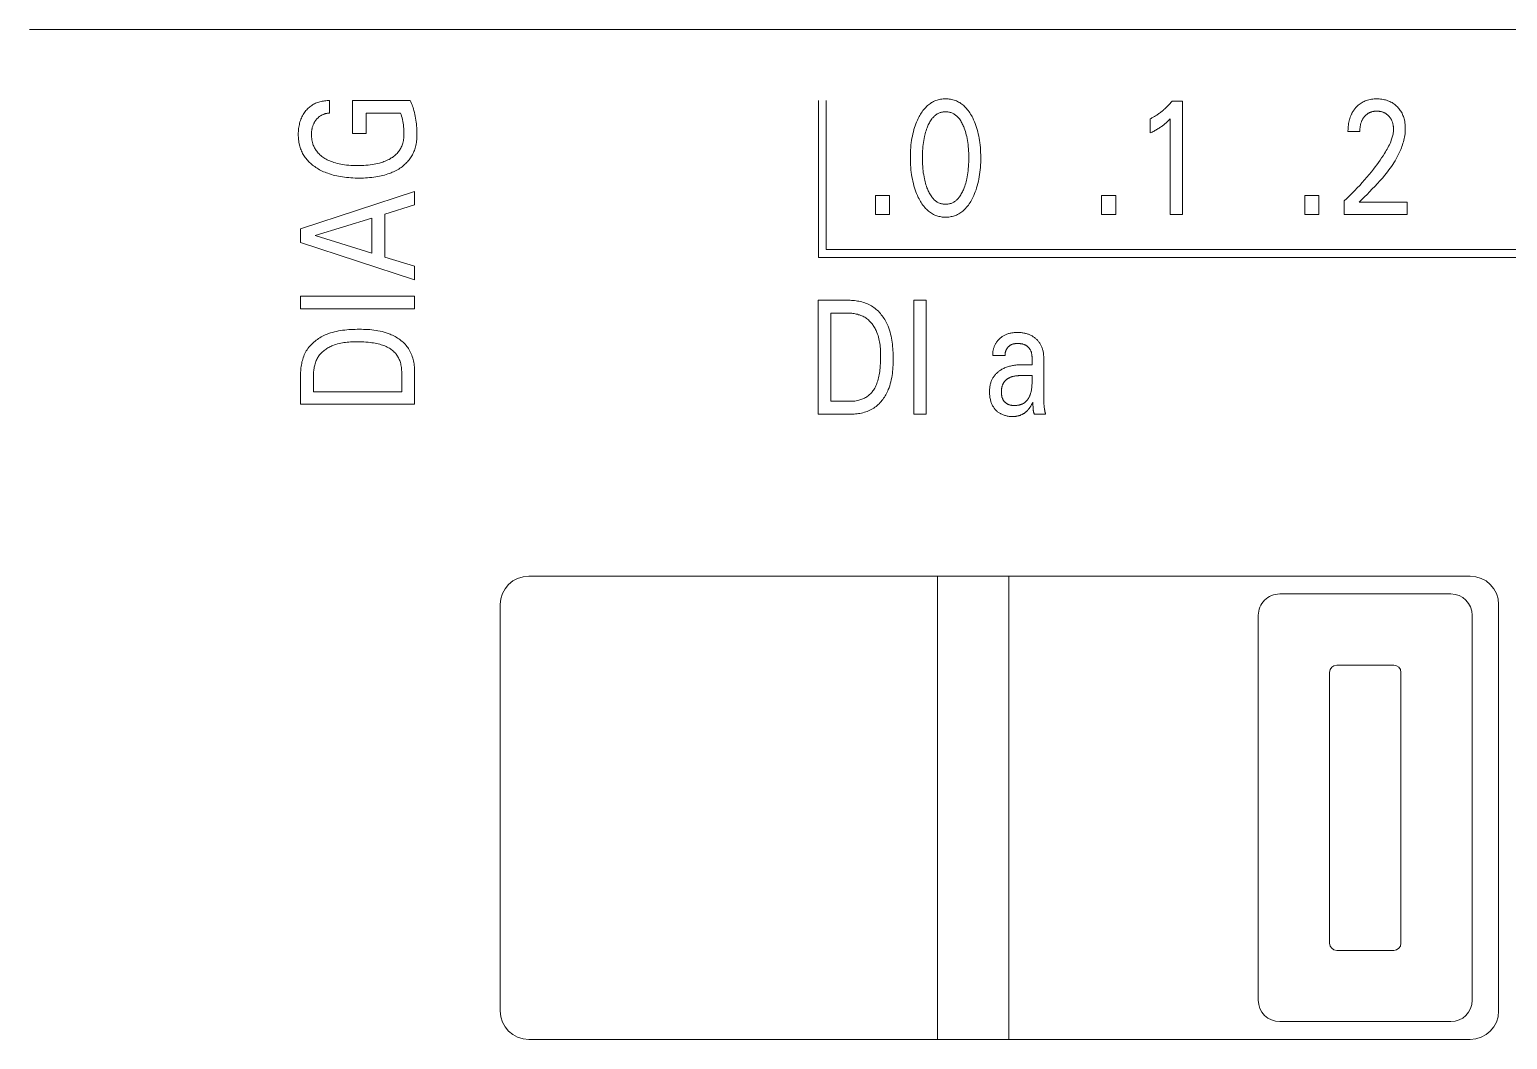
# Model space of a CAD drawing. Header units: millimetres. Extents: x 0 to 420, y 0 to 297.
# Drawn here: x 178.32 to 199.05, y 167.47 to 181.63 of the extents above; entities that cross this region are included whole.
import ezdxf

# ---------------------------------------------------------------- set-up
doc = ezdxf.new("R2010")
doc.units = ezdxf.units.MM
doc.layers.add('eProC - L2', color=41, linetype='Continuous', lineweight=20)

msp = doc.modelspace()

# ---------------------------------------------------------------- linework, layer by layer
at = {"layer": 'eProC - L2', "linetype": 'Continuous'}
for p, q in [((243.524, 181.632), (178.324, 181.632)), ((182.532, 180.635), (182.532, 180.46)), ((182.852, 180.174), (182.852, 180.635)), ((182.852, 180.635), (183.662, 180.635)), ((189.385, 180.635), (189.385, 178.435)), ((189.495, 180.635), (189.495, 178.545)), ((194.346, 180.626), (194.491, 180.626)), ((194.491, 180.626), (194.491, 179.035)), ((183.042, 180.46), (183.042, 180.174)), ((183.527, 180.46), (183.042, 180.46)), ((194.039, 180.181), (194.039, 180.38)), ((194.319, 179.035), (194.319, 180.379)), ((183.042, 180.174), (182.852, 180.174)), ((196.978, 180.203), (196.812, 180.203)), ((182.124, 178.837), (183.724, 179.362)), ((183.724, 179.362), (183.724, 179.171)), ((190.185, 179.035), (190.185, 179.305)), ((190.185, 179.305), (190.383, 179.305)), ((190.383, 179.305), (190.383, 179.035)), ((193.357, 179.035), (193.357, 179.305)), ((193.357, 179.305), (193.555, 179.305)), ((193.555, 179.305), (193.555, 179.035)), ((196.205, 179.035), (196.205, 179.305)), ((196.205, 179.305), (196.403, 179.305)), ((196.403, 179.305), (196.403, 179.035)), ((183.724, 179.171), (183.307, 179.043)), ((196.76, 179.035), (196.76, 179.227)), ((196.968, 179.21), (197.642, 179.21)), ((197.642, 179.21), (197.642, 179.035)), ((183.125, 178.987), (182.33, 178.741)), ((183.125, 178.496), (183.125, 178.987)), ((183.307, 179.043), (183.307, 178.44)), ((190.383, 179.035), (190.185, 179.035)), ((193.555, 179.035), (193.357, 179.035)), ((194.491, 179.035), (194.319, 179.035)), ((196.403, 179.035), (196.205, 179.035)), ((197.642, 179.035), (196.76, 179.035)), ((182.124, 178.644), (182.124, 178.837)), ((183.724, 178.119), (182.124, 178.644)), ((182.33, 178.741), (183.125, 178.496)), ((183.307, 178.44), (183.724, 178.313)), ((189.385, 178.435), (213.434, 178.435)), ((189.495, 178.545), (213.324, 178.545)), ((183.724, 178.313), (183.724, 178.119)), ((182.124, 177.715), (182.124, 177.89)), ((182.124, 177.89), (183.724, 177.89)), ((183.724, 177.89), (183.724, 177.715)), ((189.384, 176.235), (189.384, 177.835)), ((189.384, 177.835), (189.789, 177.835)), ((190.722, 176.235), (190.722, 177.835)), ((190.722, 177.835), (190.897, 177.835)), ((190.897, 177.835), (190.897, 176.235)), ((183.724, 177.715), (182.124, 177.715)), ((189.559, 177.654), (189.559, 176.417)), ((189.789, 177.654), (189.559, 177.654)), ((192.004, 177.059), (191.831, 177.059)), ((192.381, 177.033), (192.381, 177.029)), ((192.381, 177.029), (192.381, 177.025)), ((192.381, 176.929), (192.381, 177.025)), ((192.545, 177.024), (192.545, 176.636)), ((182.124, 176.377), (182.124, 176.783)), ((182.305, 176.783), (182.305, 176.552)), ((183.542, 176.552), (183.542, 176.818)), ((183.724, 176.817), (183.724, 176.377)), ((192.381, 176.778), (192.223, 176.777)), ((192.232, 176.929), (192.381, 176.929)), ((183.724, 176.377), (182.124, 176.377)), ((182.305, 176.552), (183.542, 176.552)), ((189.559, 176.417), (189.825, 176.417)), ((192.395, 176.367), (192.395, 176.356)), ((192.548, 176.468), (192.546, 176.552)), ((192.548, 176.406), (192.548, 176.468)), ((189.824, 176.235), (189.384, 176.235)), ((190.897, 176.235), (190.722, 176.235)), ((192.57, 176.235), (192.414, 176.235)), ((185.324, 173.965), (198.524, 173.965)), ((191.054, 167.465), (191.054, 173.965)), ((192.054, 167.465), (192.054, 173.965)), ((198.254, 173.715), (195.854, 173.715)), ((184.924, 173.565), (184.924, 167.865)), ((198.924, 173.565), (198.924, 167.865)), ((195.554, 173.415), (195.554, 168.015)), ((198.554, 168.015), (198.554, 173.415)), ((196.654, 172.715), (197.454, 172.715)), ((196.554, 168.815), (196.554, 172.615)), ((197.554, 172.615), (197.554, 168.815)), ((197.454, 168.715), (196.654, 168.715)), ((195.854, 167.715), (198.254, 167.715)), ((185.324, 167.465), (198.524, 167.465))]:
    msp.add_line(p, q, dxfattribs=at)
for points in [[(182.532, 180.635), (182.515, 180.635), (182.497, 180.635), (182.48, 180.634), (182.462, 180.632), (182.445, 180.629), (182.428, 180.626), (182.411, 180.623), (182.394, 180.618), (182.379, 180.614), (182.364, 180.609), (182.349, 180.604), (182.335, 180.597), (182.32, 180.591), (182.306, 180.584), (182.293, 180.576), (182.28, 180.567), (182.267, 180.558), (182.255, 180.549), (182.243, 180.539), (182.231, 180.528), (182.22, 180.518), (182.21, 180.506), (182.199, 180.494), (182.19, 180.482), (182.179, 180.468), (182.169, 180.453), (182.16, 180.438), (182.151, 180.422), (182.143, 180.406), (182.135, 180.39), (182.128, 180.373), (182.122, 180.355), (182.116, 180.337), (182.111, 180.319), (182.107, 180.301), (182.103, 180.283), (182.1, 180.263), (182.097, 180.243), (182.095, 180.223), (182.093, 180.203), (182.092, 180.182), (182.092, 180.162), (182.092, 180.143), (182.093, 180.124), (182.094, 180.105), (182.096, 180.087), (182.099, 180.068), (182.101, 180.049), (182.105, 180.031), (182.109, 180.012), (182.114, 179.994), (182.119, 179.976), (182.125, 179.96), (182.131, 179.943), (182.138, 179.927), (182.145, 179.911), (182.153, 179.895), (182.162, 179.88), (182.171, 179.865), (182.18, 179.85), (182.19, 179.836), (182.201, 179.822), (182.213, 179.807), (182.225, 179.794), (182.237, 179.78), (182.25, 179.767), (182.264, 179.755), (182.278, 179.743), (182.292, 179.731), (182.307, 179.72), (182.322, 179.709), (182.337, 179.698), (182.355, 179.687), (182.373, 179.676), (182.391, 179.666), (182.41, 179.656), (182.428, 179.647), (182.447, 179.638), (182.467, 179.63), (182.486, 179.622), (182.506, 179.615), (182.531, 179.606), (182.556, 179.598), (182.581, 179.591), (182.606, 179.585), (182.632, 179.579), (182.658, 179.573), (182.684, 179.569), (182.71, 179.565), (182.739, 179.56), (182.769, 179.557), (182.799, 179.554), (182.829, 179.552), (182.858, 179.55), (182.888, 179.549), (182.918, 179.548), (182.948, 179.548)], [(182.948, 179.548), (182.977, 179.548), (183.006, 179.549), (183.035, 179.55), (183.064, 179.552), (183.093, 179.554), (183.122, 179.557), (183.15, 179.56), (183.179, 179.564), (183.204, 179.569), (183.229, 179.573), (183.253, 179.579), (183.278, 179.584), (183.302, 179.591), (183.326, 179.598), (183.35, 179.606), (183.374, 179.614), (183.393, 179.622), (183.411, 179.629), (183.429, 179.638), (183.448, 179.646), (183.465, 179.655), (183.483, 179.665), (183.5, 179.675), (183.517, 179.686), (183.533, 179.697), (183.547, 179.708), (183.561, 179.718), (183.574, 179.729), (183.587, 179.741), (183.6, 179.752), (183.612, 179.765), (183.624, 179.777), (183.635, 179.79), (183.646, 179.804), (183.657, 179.817), (183.667, 179.831), (183.676, 179.845), (183.684, 179.86), (183.693, 179.875), (183.7, 179.89), (183.708, 179.905), (183.714, 179.92), (183.72, 179.936), (183.726, 179.952), (183.731, 179.968), (183.736, 179.988), (183.741, 180.007), (183.745, 180.027), (183.748, 180.048), (183.751, 180.068), (183.753, 180.088), (183.754, 180.108), (183.755, 180.129), (183.756, 180.149), (183.756, 180.176), (183.755, 180.202), (183.754, 180.228), (183.753, 180.255), (183.751, 180.281), (183.748, 180.307), (183.745, 180.333), (183.741, 180.36), (183.737, 180.388), (183.732, 180.415), (183.727, 180.442), (183.721, 180.469), (183.714, 180.495), (183.708, 180.516), (183.701, 180.536), (183.695, 180.557), (183.687, 180.577), (183.679, 180.596), (183.671, 180.616), (183.662, 180.635)], [(191.551, 179.276), (191.564, 179.303), (191.575, 179.33), (191.586, 179.357), (191.596, 179.385), (191.605, 179.413), (191.613, 179.441), (191.621, 179.472), (191.629, 179.503), (191.635, 179.534), (191.641, 179.566), (191.646, 179.597), (191.65, 179.629), (191.654, 179.663), (191.657, 179.698), (191.66, 179.733), (191.662, 179.768), (191.662, 179.803), (191.663, 179.838), (191.662, 179.873), (191.661, 179.907), (191.66, 179.942), (191.657, 179.976), (191.654, 180.011), (191.65, 180.045), (191.646, 180.076), (191.641, 180.107), (191.635, 180.138), (191.628, 180.169), (191.621, 180.199), (191.612, 180.229), (191.604, 180.257), (191.595, 180.285), (191.585, 180.312), (191.574, 180.339), (191.562, 180.365), (191.549, 180.392), (191.54, 180.41), (191.531, 180.427), (191.52, 180.445), (191.51, 180.462), (191.499, 180.478), (191.487, 180.495), (191.474, 180.51), (191.462, 180.526), (191.448, 180.54), (191.436, 180.553), (191.423, 180.564), (191.41, 180.576), (191.396, 180.586), (191.382, 180.596), (191.367, 180.606), (191.352, 180.614), (191.337, 180.622), (191.321, 180.63), (191.305, 180.636), (191.289, 180.642), (191.272, 180.646), (191.255, 180.65), (191.238, 180.654), (191.221, 180.656), (191.204, 180.658), (191.187, 180.659), (191.169, 180.659), (191.152, 180.659), (191.135, 180.658), (191.117, 180.656), (191.1, 180.654), (191.083, 180.65), (191.067, 180.646), (191.05, 180.642), (191.034, 180.636), (191.018, 180.63), (191.002, 180.622), (190.987, 180.614), (190.972, 180.606), (190.957, 180.596), (190.943, 180.586), (190.929, 180.576), (190.916, 180.564), (190.903, 180.553), (190.891, 180.54), (190.877, 180.526), (190.864, 180.51), (190.852, 180.494), (190.84, 180.478), (190.829, 180.461), (190.818, 180.444), (190.808, 180.427), (190.798, 180.41), (190.789, 180.392), (190.786, 180.385)], [(194.346, 180.626), (194.337, 180.616), (194.328, 180.606), (194.319, 180.595), (194.31, 180.585), (194.301, 180.575), (194.291, 180.565), (194.282, 180.555), (194.272, 180.546), (194.262, 180.536), (194.252, 180.527), (194.242, 180.518), (194.232, 180.509), (194.223, 180.501), (194.212, 180.492), (194.202, 180.484), (194.192, 180.476), (194.182, 180.468), (194.171, 180.46), (194.161, 180.453), (194.15, 180.445), (194.14, 180.438), (194.13, 180.432), (194.121, 180.426), (194.111, 180.42), (194.101, 180.414), (194.091, 180.408), (194.08, 180.402), (194.07, 180.396), (194.06, 180.391), (194.05, 180.386), (194.039, 180.38)], [(196.943, 180.558), (196.936, 180.551), (196.928, 180.544), (196.923, 180.538), (196.918, 180.532), (196.912, 180.526), (196.907, 180.519), (196.902, 180.513), (196.898, 180.506), (196.893, 180.5), (196.888, 180.493), (196.884, 180.486), (196.88, 180.48), (196.875, 180.473), (196.871, 180.466), (196.868, 180.459), (196.864, 180.451), (196.86, 180.444), (196.857, 180.436), (196.853, 180.428), (196.85, 180.42), (196.847, 180.412), (196.844, 180.404), (196.841, 180.396), (196.838, 180.388), (196.836, 180.38), (196.833, 180.371), (196.831, 180.363), (196.829, 180.355), (196.827, 180.346), (196.825, 180.338), (196.823, 180.328), (196.821, 180.318), (196.82, 180.307), (196.818, 180.297), (196.817, 180.287), (196.816, 180.276), (196.815, 180.266), (196.814, 180.255), (196.813, 180.245), (196.813, 180.235), (196.813, 180.224), (196.812, 180.214), (196.812, 180.203)], [(196.968, 179.21), (197.005, 179.247), (197.042, 179.284), (197.08, 179.32), (197.116, 179.357), (197.153, 179.395), (197.189, 179.432), (197.225, 179.47), (197.26, 179.509), (197.295, 179.548), (197.328, 179.588), (197.348, 179.612), (197.367, 179.637), (197.386, 179.662), (197.404, 179.687), (197.422, 179.712), (197.439, 179.738), (197.456, 179.764), (197.473, 179.791), (197.488, 179.818), (197.503, 179.845), (197.518, 179.873), (197.531, 179.901), (197.544, 179.93), (197.553, 179.951), (197.561, 179.972), (197.569, 179.993), (197.577, 180.014), (197.583, 180.036), (197.59, 180.058), (197.595, 180.08), (197.6, 180.102), (197.605, 180.124), (197.609, 180.146), (197.612, 180.168), (197.614, 180.19), (197.615, 180.213), (197.616, 180.235), (197.616, 180.257), (197.615, 180.278), (197.613, 180.3), (197.611, 180.321), (197.607, 180.343), (197.603, 180.364), (197.599, 180.38), (197.594, 180.396), (197.589, 180.411), (197.583, 180.427), (197.577, 180.442), (197.57, 180.457), (197.562, 180.471), (197.554, 180.485), (197.545, 180.498), (197.536, 180.51), (197.527, 180.523), (197.516, 180.535), (197.506, 180.546), (197.494, 180.557), (197.482, 180.568), (197.47, 180.579), (197.457, 180.588), (197.443, 180.597), (197.43, 180.606), (197.415, 180.614), (197.4, 180.621), (197.385, 180.628), (197.37, 180.634), (197.354, 180.639), (197.338, 180.644), (197.322, 180.648), (197.304, 180.652), (197.286, 180.654), (197.268, 180.657), (197.25, 180.658), (197.232, 180.659), (197.214, 180.659), (197.196, 180.659), (197.177, 180.658), (197.159, 180.656), (197.14, 180.654), (197.122, 180.651), (197.104, 180.646), (197.087, 180.642), (197.071, 180.637), (197.055, 180.631), (197.039, 180.624), (197.024, 180.616), (197.009, 180.608), (196.995, 180.599), (196.981, 180.59), (196.968, 180.58), (196.955, 180.569), (196.943, 180.558)], [(182.298, 180.025), (182.295, 180.034), (182.292, 180.043), (182.29, 180.051), (182.288, 180.06), (182.286, 180.07), (182.284, 180.079), (182.282, 180.088), (182.281, 180.097), (182.28, 180.106), (182.279, 180.116), (182.278, 180.125), (182.278, 180.134), (182.277, 180.143), (182.277, 180.153), (182.277, 180.162), (182.277, 180.171), (182.277, 180.18), (182.278, 180.189), (182.279, 180.198), (182.279, 180.207), (182.281, 180.215), (182.282, 180.224), (182.283, 180.233), (182.285, 180.241), (182.287, 180.249), (182.289, 180.258), (182.291, 180.266), (182.294, 180.274), (182.297, 180.282), (182.3, 180.29), (182.303, 180.297), (182.306, 180.305), (182.309, 180.313), (182.313, 180.32), (182.317, 180.327), (182.321, 180.334), (182.326, 180.341), (182.33, 180.348), (182.335, 180.355), (182.339, 180.361), (182.344, 180.367), (182.349, 180.373), (182.354, 180.379), (182.359, 180.385), (182.364, 180.39), (182.37, 180.395), (182.376, 180.4), (182.381, 180.405), (182.387, 180.41), (182.393, 180.414), (182.4, 180.419), (182.406, 180.423), (182.412, 180.426), (182.419, 180.43), (182.426, 180.433), (182.432, 180.437), (182.439, 180.44), (182.446, 180.442), (182.453, 180.445), (182.461, 180.448), (182.469, 180.45), (182.476, 180.452), (182.484, 180.454), (182.492, 180.456), (182.5, 180.457), (182.508, 180.458), (182.516, 180.459), (182.524, 180.46), (182.532, 180.46)], [(183.527, 180.46), (183.534, 180.438), (183.541, 180.415), (183.548, 180.392), (183.553, 180.368), (183.558, 180.344), (183.562, 180.319), (183.566, 180.294), (183.569, 180.269), (183.571, 180.242), (183.573, 180.216), (183.574, 180.189), (183.574, 180.162), (183.574, 180.144), (183.573, 180.126), (183.571, 180.109), (183.569, 180.091), (183.566, 180.074), (183.562, 180.056), (183.558, 180.039), (183.553, 180.022), (183.548, 180.008), (183.543, 179.995), (183.536, 179.982), (183.53, 179.969), (183.523, 179.956), (183.515, 179.943), (183.507, 179.931), (183.498, 179.92), (183.489, 179.908), (183.478, 179.895), (183.465, 179.883), (183.453, 179.871), (183.44, 179.86), (183.426, 179.85), (183.412, 179.839), (183.397, 179.83), (183.383, 179.821), (183.365, 179.811), (183.348, 179.802), (183.33, 179.794), (183.312, 179.786), (183.294, 179.779), (183.276, 179.773), (183.257, 179.766), (183.232, 179.759), (183.206, 179.752), (183.18, 179.747), (183.154, 179.742), (183.128, 179.737), (183.102, 179.734), (183.072, 179.73), (183.041, 179.727), (183.011, 179.725), (182.98, 179.724), (182.949, 179.723), (182.919, 179.723), (182.889, 179.723), (182.859, 179.724), (182.829, 179.726), (182.8, 179.728), (182.77, 179.731), (182.74, 179.734), (182.715, 179.738), (182.689, 179.742), (182.664, 179.748), (182.638, 179.754), (182.613, 179.76), (182.589, 179.768), (182.57, 179.774), (182.552, 179.781), (182.534, 179.789), (182.516, 179.797), (182.498, 179.805), (182.481, 179.815), (182.464, 179.824), (182.45, 179.834), (182.435, 179.843), (182.422, 179.853), (182.408, 179.864), (182.396, 179.875), (182.383, 179.887), (182.371, 179.899), (182.36, 179.912), (182.351, 179.924), (182.343, 179.935), (182.335, 179.947), (182.327, 179.96), (182.32, 179.972), (182.314, 179.985), (182.308, 179.998), (182.303, 180.011), (182.298, 180.025)], [(190.786, 180.385), (190.774, 180.36), (190.763, 180.334), (190.753, 180.308), (190.743, 180.282), (190.734, 180.256), (190.726, 180.229), (190.718, 180.199), (190.71, 180.169), (190.704, 180.138), (190.698, 180.107), (190.693, 180.076), (190.688, 180.045), (190.684, 180.011), (190.681, 179.976), (190.679, 179.942), (190.677, 179.907), (190.676, 179.873), (190.676, 179.838), (190.676, 179.803), (190.677, 179.768), (190.679, 179.733), (190.681, 179.698), (190.684, 179.663), (190.688, 179.628), (190.692, 179.597), (190.697, 179.565), (190.703, 179.534), (190.71, 179.503), (190.717, 179.471), (190.725, 179.441), (190.734, 179.413), (190.743, 179.385), (190.753, 179.357), (190.763, 179.33), (190.775, 179.303), (190.787, 179.276), (190.797, 179.257), (190.806, 179.239), (190.816, 179.221), (190.827, 179.204), (190.838, 179.187), (190.85, 179.17), (190.863, 179.153), (190.876, 179.137), (190.889, 179.122), (190.902, 179.11), (190.915, 179.097), (190.928, 179.086), (190.942, 179.075), (190.956, 179.064), (190.97, 179.055), (190.985, 179.046), (191.001, 179.037), (191.017, 179.03), (191.031, 179.024), (191.046, 179.019), (191.061, 179.014), (191.076, 179.01), (191.091, 179.007), (191.107, 179.004), (191.122, 179.002), (191.138, 179), (191.154, 179), (191.169, 178.999), (191.185, 178.999), (191.201, 179), (191.216, 179.002), (191.232, 179.004), (191.248, 179.007), (191.263, 179.01), (191.278, 179.014), (191.293, 179.019), (191.308, 179.024), (191.322, 179.03), (191.338, 179.037), (191.353, 179.046), (191.369, 179.055), (191.383, 179.064), (191.397, 179.075), (191.411, 179.086), (191.424, 179.097), (191.437, 179.11), (191.449, 179.122), (191.463, 179.138), (191.476, 179.153), (191.489, 179.17), (191.501, 179.187), (191.512, 179.204), (191.522, 179.221), (191.532, 179.239), (191.542, 179.258), (191.551, 179.276)], [(190.908, 179.413), (190.901, 179.433), (190.894, 179.454), (190.888, 179.475), (190.882, 179.496), (190.877, 179.517), (190.872, 179.538), (190.867, 179.566), (190.862, 179.594), (190.857, 179.622), (190.854, 179.65), (190.851, 179.679), (190.848, 179.71), (190.846, 179.742), (190.845, 179.773), (190.844, 179.805), (190.844, 179.836), (190.844, 179.867), (190.845, 179.898), (190.846, 179.929), (190.848, 179.96), (190.851, 179.991), (190.854, 180.019), (190.858, 180.047), (190.862, 180.075), (190.867, 180.102), (190.873, 180.13), (190.877, 180.151), (190.883, 180.171), (190.889, 180.192), (190.895, 180.212), (190.902, 180.232), (190.909, 180.252), (190.915, 180.267), (190.921, 180.282), (190.927, 180.296), (190.934, 180.31), (190.942, 180.324), (190.949, 180.338), (190.958, 180.352), (190.967, 180.365), (190.976, 180.378), (190.983, 180.387), (190.991, 180.395), (190.999, 180.404), (191.007, 180.412), (191.016, 180.42), (191.024, 180.427), (191.034, 180.435), (191.043, 180.441), (191.053, 180.447), (191.063, 180.453), (191.073, 180.458), (191.083, 180.462), (191.093, 180.466), (191.104, 180.469), (191.114, 180.472), (191.125, 180.474), (191.136, 180.476), (191.147, 180.477), (191.158, 180.478), (191.169, 180.478), (191.18, 180.478), (191.191, 180.477), (191.202, 180.476), (191.213, 180.474), (191.224, 180.472), (191.235, 180.469), (191.245, 180.466), (191.256, 180.462), (191.266, 180.458), (191.276, 180.453), (191.286, 180.447), (191.295, 180.441), (191.305, 180.435), (191.314, 180.427), (191.323, 180.42), (191.331, 180.412), (191.34, 180.404), (191.348, 180.395), (191.355, 180.387), (191.362, 180.378), (191.372, 180.365), (191.381, 180.352), (191.389, 180.338), (191.397, 180.324), (191.404, 180.31), (191.411, 180.296), (191.418, 180.282), (191.424, 180.267), (191.43, 180.252), (191.432, 180.247)], [(194.039, 180.181), (194.052, 180.187), (194.066, 180.194), (194.079, 180.201), (194.092, 180.208), (194.105, 180.215), (194.118, 180.222), (194.129, 180.229), (194.141, 180.235), (194.152, 180.242), (194.163, 180.249), (194.174, 180.257), (194.185, 180.264), (194.195, 180.271), (194.205, 180.278), (194.214, 180.285), (194.224, 180.292), (194.233, 180.299), (194.242, 180.307), (194.25, 180.313), (194.258, 180.32), (194.266, 180.327), (194.275, 180.335), (194.283, 180.343), (194.292, 180.351), (194.306, 180.365), (194.319, 180.379)], [(196.978, 180.203), (196.978, 180.214), (196.979, 180.224), (196.979, 180.234), (196.98, 180.244), (196.981, 180.255), (196.982, 180.265), (196.984, 180.275), (196.986, 180.285), (196.987, 180.294), (196.989, 180.303), (196.992, 180.312), (196.994, 180.32), (196.997, 180.329), (197, 180.337), (197.003, 180.346), (197.007, 180.354), (197.01, 180.361), (197.014, 180.368), (197.017, 180.374), (197.021, 180.381), (197.025, 180.387), (197.029, 180.393), (197.034, 180.399), (197.038, 180.405), (197.043, 180.411), (197.048, 180.416), (197.053, 180.422), (197.058, 180.427), (197.063, 180.431), (197.068, 180.436), (197.074, 180.441), (197.079, 180.445), (197.085, 180.449), (197.091, 180.453), (197.097, 180.457), (197.103, 180.46), (197.109, 180.464), (197.115, 180.467), (197.122, 180.469), (197.128, 180.472), (197.135, 180.474), (197.141, 180.477), (197.148, 180.479), (197.156, 180.481), (197.164, 180.482), (197.173, 180.484), (197.181, 180.485), (197.189, 180.486), (197.197, 180.486), (197.206, 180.487), (197.214, 180.487), (197.222, 180.487), (197.23, 180.487), (197.239, 180.486), (197.247, 180.485), (197.255, 180.484), (197.263, 180.483), (197.271, 180.482), (197.279, 180.48), (197.286, 180.478), (197.293, 180.476), (197.3, 180.473), (197.307, 180.471), (197.314, 180.468), (197.321, 180.465), (197.328, 180.462), (197.334, 180.458), (197.341, 180.454), (197.347, 180.451), (197.353, 180.446), (197.359, 180.442), (197.365, 180.437), (197.37, 180.432), (197.376, 180.427), (197.381, 180.422), (197.386, 180.417), (197.391, 180.412), (197.396, 180.406), (197.4, 180.4), (197.404, 180.394), (197.408, 180.388), (197.412, 180.382), (197.416, 180.376), (197.419, 180.37), (197.423, 180.363), (197.426, 180.356), (197.429, 180.349), (197.432, 180.342), (197.434, 180.334), (197.437, 180.327), (197.439, 180.319), (197.441, 180.312), (197.442, 180.304), (197.444, 180.296), (197.446, 180.287), (197.447, 180.278), (197.448, 180.27), (197.449, 180.261), (197.45, 180.252), (197.45, 180.244), (197.45, 180.235), (197.45, 180.226)], [(191.432, 180.247), (191.44, 180.224), (191.447, 180.201), (191.454, 180.177), (191.46, 180.154), (191.466, 180.13), (191.472, 180.102), (191.477, 180.075), (191.481, 180.047), (191.485, 180.019), (191.488, 179.991), (191.49, 179.96), (191.492, 179.929), (191.494, 179.898), (191.495, 179.867), (191.495, 179.836), (191.495, 179.805), (191.494, 179.773), (191.492, 179.742), (191.49, 179.71), (191.488, 179.679), (191.485, 179.65), (191.481, 179.622), (191.477, 179.594), (191.472, 179.566), (191.466, 179.538), (191.462, 179.517), (191.456, 179.496), (191.451, 179.475), (191.444, 179.454), (191.438, 179.434), (191.431, 179.413), (191.425, 179.398), (191.419, 179.383), (191.412, 179.368), (191.405, 179.353), (191.398, 179.339), (191.39, 179.325), (191.382, 179.311), (191.373, 179.297), (191.363, 179.284), (191.356, 179.275), (191.348, 179.266), (191.34, 179.257), (191.332, 179.248), (191.324, 179.24), (191.315, 179.233), (191.306, 179.225), (191.296, 179.219), (191.286, 179.212), (191.276, 179.206), (191.266, 179.202), (191.256, 179.197), (191.246, 179.193), (191.235, 179.19), (191.224, 179.187), (191.214, 179.185), (191.203, 179.183), (191.192, 179.182), (191.18, 179.181), (191.169, 179.181), (191.158, 179.181), (191.147, 179.182), (191.136, 179.183), (191.125, 179.185), (191.114, 179.187), (191.103, 179.19), (191.093, 179.193), (191.082, 179.197), (191.072, 179.202), (191.062, 179.206), (191.052, 179.212), (191.042, 179.219), (191.033, 179.225), (191.024, 179.233), (191.015, 179.24), (191.006, 179.248), (190.998, 179.257), (190.99, 179.266), (190.983, 179.275), (190.975, 179.284), (190.966, 179.297), (190.957, 179.311), (190.948, 179.325), (190.941, 179.339), (190.933, 179.353), (190.926, 179.368), (190.92, 179.383), (190.914, 179.398), (190.908, 179.413)], [(197.45, 180.226), (197.449, 180.211), (197.448, 180.196), (197.446, 180.181), (197.444, 180.166), (197.441, 180.151), (197.437, 180.136), (197.433, 180.121), (197.429, 180.107), (197.424, 180.092), (197.419, 180.078), (197.411, 180.056), (197.402, 180.035), (197.392, 180.014), (197.382, 179.994), (197.372, 179.973), (197.361, 179.953), (197.349, 179.933), (197.338, 179.914), (197.326, 179.894), (197.305, 179.862), (197.284, 179.83), (197.262, 179.798), (197.24, 179.767), (197.217, 179.736), (197.194, 179.705), (197.171, 179.675), (197.14, 179.636), (197.108, 179.598), (197.076, 179.56), (197.044, 179.522), (197.01, 179.484), (196.976, 179.446), (196.941, 179.409), (196.907, 179.373), (196.87, 179.336), (196.834, 179.299), (196.797, 179.263), (196.76, 179.227)], [(189.824, 176.235), (189.844, 176.236), (189.865, 176.236), (189.886, 176.238), (189.907, 176.239), (189.928, 176.242), (189.949, 176.245), (189.969, 176.248), (189.99, 176.252), (190.01, 176.257), (190.031, 176.263), (190.051, 176.269), (190.07, 176.276), (190.09, 176.283), (190.108, 176.292), (190.127, 176.301), (190.145, 176.311), (190.163, 176.322), (190.179, 176.333), (190.194, 176.344), (190.209, 176.357), (190.224, 176.37), (190.238, 176.383), (190.251, 176.398), (190.264, 176.412), (190.277, 176.427), (190.289, 176.443), (190.3, 176.459), (190.311, 176.476), (190.321, 176.493), (190.331, 176.51), (190.341, 176.527), (190.35, 176.545), (190.358, 176.563), (190.366, 176.581), (190.376, 176.608), (190.386, 176.636), (190.394, 176.664), (190.402, 176.692), (190.408, 176.72), (190.414, 176.749), (190.419, 176.778), (190.423, 176.807), (190.426, 176.836), (190.428, 176.865), (190.43, 176.894), (190.432, 176.924), (190.433, 176.953), (190.433, 176.983), (190.433, 177.012), (190.433, 177.042), (190.433, 177.071), (190.432, 177.1), (190.431, 177.129), (190.429, 177.159), (190.427, 177.188), (190.424, 177.217), (190.42, 177.245), (190.416, 177.274), (190.411, 177.303), (190.405, 177.331), (190.398, 177.359), (190.391, 177.387), (190.382, 177.415), (190.373, 177.442), (190.362, 177.47), (190.354, 177.489), (190.345, 177.508), (190.336, 177.526), (190.326, 177.545), (190.315, 177.563), (190.304, 177.581), (190.293, 177.598), (190.28, 177.615), (190.268, 177.632), (190.255, 177.648), (190.241, 177.664), (190.227, 177.679), (190.212, 177.693), (190.196, 177.707), (190.181, 177.72), (190.164, 177.732), (190.147, 177.744), (190.13, 177.755), (190.112, 177.765), (190.093, 177.774), (190.075, 177.783), (190.055, 177.791), (190.036, 177.798), (190.016, 177.804), (189.996, 177.81), (189.976, 177.815), (189.955, 177.82), (189.935, 177.823), (189.914, 177.827), (189.893, 177.83), (189.872, 177.832), (189.851, 177.833), (189.831, 177.835), (189.81, 177.835), (189.789, 177.835)], [(189.789, 177.654), (189.805, 177.654), (189.821, 177.653), (189.837, 177.652), (189.853, 177.651), (189.869, 177.649), (189.886, 177.647), (189.901, 177.644), (189.917, 177.641), (189.933, 177.637), (189.949, 177.632), (189.964, 177.628), (189.979, 177.622), (189.994, 177.616), (190.008, 177.61), (190.023, 177.602), (190.037, 177.595), (190.05, 177.586), (190.062, 177.578), (190.074, 177.568), (190.086, 177.559), (190.097, 177.548), (190.108, 177.538), (190.118, 177.526), (190.128, 177.515), (190.138, 177.503), (190.147, 177.491), (190.156, 177.478), (190.164, 177.465), (190.172, 177.452), (190.18, 177.438), (190.187, 177.425), (190.194, 177.411), (190.2, 177.397), (190.206, 177.382), (190.215, 177.361), (190.222, 177.339), (190.228, 177.317), (190.234, 177.294), (190.239, 177.272), (190.244, 177.249), (190.247, 177.227), (190.25, 177.204), (190.253, 177.181), (190.255, 177.158), (190.256, 177.135), (190.257, 177.112), (190.258, 177.089), (190.258, 177.066), (190.258, 177.043), (190.258, 177.012), (190.257, 176.98), (190.256, 176.949), (190.254, 176.918), (190.252, 176.887), (190.248, 176.856), (190.245, 176.834), (190.242, 176.812), (190.238, 176.79), (190.234, 176.769), (190.229, 176.747), (190.224, 176.726), (190.218, 176.704), (190.212, 176.687), (190.206, 176.669), (190.2, 176.652), (190.192, 176.636), (190.185, 176.619), (190.176, 176.603), (190.167, 176.587), (190.159, 176.575), (190.151, 176.563), (190.142, 176.552), (190.134, 176.541), (190.124, 176.531), (190.114, 176.52), (190.104, 176.511), (190.093, 176.501), (190.082, 176.493), (190.071, 176.484), (190.059, 176.476), (190.047, 176.469), (190.034, 176.462), (190.022, 176.456), (190.009, 176.45), (189.995, 176.445), (189.982, 176.44), (189.968, 176.436), (189.951, 176.431), (189.933, 176.427), (189.915, 176.424), (189.897, 176.421), (189.879, 176.419), (189.861, 176.418), (189.843, 176.417), (189.825, 176.417)], [(183.724, 176.817), (183.724, 176.838), (183.723, 176.859), (183.722, 176.879), (183.72, 176.9), (183.718, 176.921), (183.715, 176.942), (183.711, 176.963), (183.707, 176.983), (183.702, 177.004), (183.697, 177.024), (183.69, 177.044), (183.684, 177.064), (183.676, 177.083), (183.668, 177.102), (183.658, 177.12), (183.648, 177.138), (183.638, 177.156), (183.627, 177.172), (183.615, 177.187), (183.603, 177.202), (183.59, 177.217), (183.576, 177.231), (183.562, 177.245), (183.547, 177.258), (183.532, 177.27), (183.516, 177.282), (183.5, 177.293), (183.484, 177.304), (183.467, 177.315), (183.45, 177.325), (183.432, 177.334), (183.415, 177.343), (183.397, 177.351), (183.379, 177.359), (183.351, 177.37), (183.324, 177.379), (183.296, 177.388), (183.267, 177.395), (183.239, 177.402), (183.21, 177.407), (183.182, 177.412), (183.153, 177.416), (183.124, 177.419), (183.094, 177.422), (183.065, 177.424), (183.036, 177.425), (183.006, 177.426), (182.977, 177.427), (182.947, 177.427), (182.918, 177.427), (182.888, 177.426), (182.859, 177.425), (182.83, 177.424), (182.801, 177.422), (182.772, 177.42), (182.743, 177.417), (182.714, 177.414), (182.685, 177.409), (182.657, 177.404), (182.628, 177.398), (182.6, 177.392), (182.572, 177.384), (182.545, 177.376), (182.517, 177.366), (182.49, 177.355), (182.471, 177.347), (182.452, 177.338), (182.433, 177.329), (182.415, 177.319), (182.396, 177.309), (182.378, 177.298), (182.361, 177.286), (182.344, 177.274), (182.327, 177.261), (182.311, 177.248), (182.296, 177.234), (182.281, 177.22), (182.266, 177.205), (182.252, 177.19), (182.239, 177.174), (182.227, 177.158), (182.215, 177.141), (182.205, 177.123), (182.194, 177.105), (182.185, 177.087), (182.177, 177.068), (182.169, 177.049), (182.162, 177.029), (182.155, 177.01), (182.149, 176.989), (182.144, 176.969), (182.14, 176.949), (182.136, 176.928), (182.133, 176.907), (182.13, 176.887), (182.128, 176.866), (182.126, 176.845), (182.125, 176.824), (182.124, 176.803), (182.124, 176.783)], [(182.305, 176.783), (182.306, 176.799), (182.306, 176.815), (182.307, 176.831), (182.309, 176.847), (182.31, 176.863), (182.313, 176.879), (182.316, 176.895), (182.319, 176.911), (182.323, 176.926), (182.327, 176.942), (182.332, 176.957), (182.337, 176.973), (182.343, 176.987), (182.35, 177.002), (182.357, 177.016), (182.365, 177.03), (182.373, 177.043), (182.382, 177.056), (182.391, 177.068), (182.401, 177.079), (182.411, 177.091), (182.422, 177.101), (182.433, 177.112), (182.445, 177.122), (182.456, 177.131), (182.469, 177.141), (182.481, 177.149), (182.494, 177.158), (182.508, 177.166), (182.521, 177.173), (182.535, 177.181), (182.549, 177.187), (182.563, 177.194), (182.577, 177.2), (182.599, 177.208), (182.621, 177.215), (182.643, 177.222), (182.665, 177.228), (182.687, 177.233), (182.71, 177.237), (182.733, 177.241), (182.755, 177.244), (182.778, 177.246), (182.801, 177.248), (182.824, 177.25), (182.847, 177.251), (182.87, 177.251), (182.893, 177.252), (182.917, 177.252), (182.948, 177.252), (182.979, 177.251), (183.01, 177.249), (183.041, 177.248), (183.072, 177.245), (183.103, 177.242), (183.125, 177.239), (183.147, 177.235), (183.169, 177.232), (183.191, 177.227), (183.212, 177.223), (183.234, 177.217), (183.255, 177.211), (183.273, 177.206), (183.29, 177.2), (183.307, 177.193), (183.324, 177.186), (183.34, 177.178), (183.357, 177.169), (183.372, 177.16), (183.384, 177.153), (183.396, 177.144), (183.407, 177.136), (183.418, 177.127), (183.429, 177.118), (183.439, 177.108), (183.449, 177.097), (183.458, 177.087), (183.467, 177.076), (183.475, 177.064), (183.483, 177.052), (183.49, 177.04), (183.497, 177.028), (183.503, 177.015), (183.509, 177.002), (183.514, 176.989), (183.519, 176.975), (183.524, 176.962), (183.528, 176.944), (183.532, 176.927), (183.536, 176.909), (183.538, 176.891), (183.54, 176.873), (183.541, 176.854), (183.542, 176.836), (183.542, 176.818)], [(192.545, 177.024), (192.545, 177.036), (192.545, 177.048), (192.544, 177.06), (192.543, 177.072), (192.542, 177.085), (192.54, 177.097), (192.538, 177.109), (192.536, 177.121), (192.533, 177.133), (192.53, 177.143), (192.527, 177.154), (192.523, 177.164), (192.52, 177.174), (192.515, 177.185), (192.511, 177.195), (192.506, 177.205), (192.501, 177.214), (192.495, 177.224), (192.49, 177.233), (192.483, 177.242), (192.477, 177.25), (192.47, 177.259), (192.463, 177.267), (192.456, 177.275), (192.449, 177.282), (192.441, 177.29), (192.433, 177.297), (192.425, 177.304), (192.416, 177.31), (192.408, 177.317), (192.399, 177.323), (192.39, 177.329), (192.381, 177.334), (192.372, 177.339), (192.362, 177.344), (192.352, 177.349), (192.342, 177.353), (192.332, 177.357), (192.322, 177.361), (192.312, 177.364), (192.301, 177.367), (192.291, 177.37), (192.28, 177.372), (192.267, 177.375), (192.254, 177.377), (192.241, 177.379), (192.228, 177.38), (192.215, 177.381), (192.201, 177.382), (192.188, 177.382), (192.176, 177.382), (192.165, 177.382), (192.153, 177.381), (192.142, 177.381), (192.13, 177.38), (192.119, 177.379), (192.107, 177.378), (192.096, 177.376), (192.085, 177.374), (192.073, 177.372), (192.062, 177.369), (192.051, 177.366), (192.04, 177.363), (192.03, 177.359), (192.019, 177.355), (192.009, 177.351), (191.998, 177.346), (191.989, 177.341), (191.981, 177.336), (191.972, 177.331), (191.964, 177.326), (191.956, 177.32), (191.947, 177.314), (191.94, 177.307), (191.932, 177.3), (191.925, 177.293), (191.917, 177.286), (191.911, 177.279), (191.904, 177.271), (191.897, 177.263), (191.891, 177.255), (191.885, 177.247), (191.879, 177.238), (191.874, 177.23), (191.869, 177.221), (191.865, 177.213), (191.86, 177.204), (191.856, 177.195), (191.852, 177.186), (191.849, 177.177), (191.845, 177.167), (191.842, 177.158), (191.84, 177.148), (191.837, 177.139), (191.835, 177.129), (191.834, 177.12), (191.832, 177.11), (191.832, 177.1), (191.831, 177.091), (191.831, 177.081), (191.831, 177.071)], [(192.004, 177.059), (192.004, 177.064), (192.003, 177.069), (192.004, 177.074), (192.004, 177.079), (192.004, 177.084), (192.005, 177.089), (192.006, 177.094), (192.007, 177.1), (192.008, 177.105), (192.009, 177.11), (192.011, 177.115), (192.012, 177.12), (192.014, 177.124), (192.016, 177.129), (192.018, 177.134), (192.02, 177.139), (192.023, 177.143), (192.025, 177.148), (192.028, 177.153), (192.031, 177.157), (192.033, 177.161), (192.036, 177.165), (192.04, 177.17), (192.043, 177.174), (192.046, 177.177), (192.049, 177.181), (192.053, 177.185), (192.057, 177.188), (192.06, 177.192), (192.064, 177.195), (192.068, 177.198), (192.072, 177.201), (192.076, 177.204), (192.08, 177.206), (192.085, 177.209), (192.09, 177.211), (192.095, 177.214), (192.1, 177.216), (192.106, 177.218), (192.111, 177.219), (192.117, 177.221), (192.122, 177.222), (192.128, 177.223), (192.133, 177.224), (192.139, 177.225), (192.145, 177.226), (192.151, 177.227), (192.157, 177.227), (192.163, 177.227), (192.168, 177.228), (192.174, 177.228), (192.181, 177.228), (192.188, 177.228), (192.194, 177.228), (192.201, 177.227), (192.208, 177.227), (192.214, 177.226), (192.221, 177.225), (192.227, 177.225), (192.234, 177.223), (192.24, 177.222), (192.247, 177.221), (192.253, 177.219), (192.259, 177.217), (192.265, 177.215), (192.271, 177.213), (192.277, 177.211), (192.283, 177.208), (192.289, 177.205), (192.294, 177.203), (192.298, 177.2), (192.302, 177.197), (192.307, 177.194), (192.311, 177.191), (192.315, 177.188), (192.319, 177.185), (192.323, 177.181), (192.327, 177.178), (192.331, 177.174), (192.334, 177.171), (192.338, 177.167), (192.341, 177.163), (192.344, 177.159), (192.347, 177.154), (192.35, 177.15), (192.353, 177.146), (192.356, 177.141), (192.358, 177.137), (192.361, 177.132), (192.363, 177.126), (192.366, 177.121), (192.368, 177.115), (192.37, 177.109), (192.372, 177.104), (192.373, 177.098), (192.374, 177.092), (192.376, 177.086), (192.377, 177.08), (192.378, 177.074), (192.379, 177.068), (192.379, 177.062), (192.38, 177.056), (192.38, 177.05), (192.381, 177.044)], [(191.831, 177.071), (191.831, 177.07), (191.831, 177.069), (191.831, 177.068), (191.831, 177.067), (191.831, 177.066), (191.831, 177.064), (191.831, 177.063), (191.831, 177.062), (191.831, 177.061), (191.831, 177.06), (191.831, 177.059)], [(192.381, 177.044), (192.381, 177.042), (192.381, 177.04), (192.381, 177.039), (192.381, 177.037), (192.381, 177.035), (192.381, 177.033)], [(192.232, 176.929), (192.216, 176.929), (192.2, 176.929), (192.184, 176.928), (192.168, 176.927), (192.152, 176.925), (192.136, 176.923), (192.12, 176.921), (192.106, 176.918), (192.092, 176.915), (192.078, 176.912), (192.064, 176.909), (192.05, 176.905), (192.036, 176.9), (192.022, 176.895), (192.009, 176.89), (191.997, 176.885), (191.984, 176.879), (191.972, 176.873), (191.96, 176.867), (191.948, 176.86), (191.937, 176.852), (191.927, 176.846), (191.918, 176.839), (191.909, 176.832), (191.9, 176.825), (191.891, 176.817), (191.883, 176.809), (191.875, 176.801), (191.867, 176.793), (191.86, 176.784), (191.853, 176.775), (191.846, 176.766), (191.84, 176.757), (191.834, 176.747), (191.829, 176.737), (191.823, 176.727), (191.819, 176.717), (191.814, 176.707), (191.81, 176.696), (191.806, 176.686), (191.803, 176.675), (191.799, 176.663), (191.796, 176.651), (191.794, 176.639), (191.792, 176.626), (191.79, 176.614), (191.789, 176.602), (191.787, 176.589), (191.787, 176.577), (191.786, 176.564), (191.786, 176.552), (191.786, 176.538), (191.787, 176.525), (191.787, 176.511), (191.788, 176.498), (191.79, 176.484), (191.792, 176.471), (191.794, 176.457), (191.797, 176.444), (191.799, 176.433), (191.802, 176.421), (191.806, 176.41), (191.81, 176.399), (191.814, 176.387), (191.818, 176.377), (191.823, 176.366), (191.829, 176.355), (191.834, 176.347), (191.839, 176.338), (191.844, 176.33), (191.85, 176.322), (191.856, 176.314), (191.862, 176.307), (191.868, 176.299), (191.875, 176.292), (191.882, 176.285), (191.889, 176.279), (191.897, 176.272), (191.904, 176.266), (191.912, 176.26), (191.92, 176.255), (191.929, 176.25), (191.937, 176.245), (191.946, 176.24), (191.956, 176.235), (191.967, 176.23), (191.978, 176.226), (191.989, 176.222), (192, 176.219), (192.011, 176.216), (192.023, 176.213), (192.035, 176.21), (192.048, 176.208), (192.061, 176.206), (192.074, 176.205), (192.087, 176.204), (192.1, 176.204), (192.113, 176.204)], [(192.381, 176.778), (192.381, 176.683), (192.381, 176.671), (192.381, 176.66), (192.38, 176.649), (192.38, 176.638), (192.379, 176.627), (192.378, 176.616), (192.377, 176.605), (192.376, 176.594), (192.374, 176.583), (192.372, 176.572), (192.37, 176.561), (192.367, 176.55), (192.365, 176.539), (192.362, 176.528), (192.358, 176.518), (192.354, 176.507), (192.352, 176.501), (192.349, 176.494), (192.346, 176.488), (192.343, 176.481), (192.34, 176.475), (192.337, 176.469), (192.333, 176.462), (192.33, 176.456), (192.326, 176.45), (192.322, 176.445), (192.318, 176.439), (192.314, 176.433), (192.309, 176.428), (192.305, 176.423), (192.3, 176.418), (192.295, 176.413), (192.29, 176.408), (192.285, 176.404), (192.279, 176.399), (192.274, 176.395), (192.268, 176.391), (192.262, 176.387), (192.255, 176.384), (192.249, 176.381), (192.242, 176.378), (192.235, 176.375), (192.228, 176.372), (192.221, 176.37), (192.214, 176.368), (192.207, 176.366), (192.2, 176.364), (192.193, 176.363), (192.185, 176.362), (192.178, 176.361), (192.17, 176.36), (192.163, 176.359), (192.155, 176.359), (192.147, 176.358), (192.14, 176.358), (192.133, 176.358), (192.126, 176.358), (192.119, 176.358), (192.112, 176.359), (192.106, 176.359), (192.099, 176.36), (192.092, 176.361), (192.086, 176.362), (192.079, 176.363), (192.073, 176.365), (192.066, 176.367), (192.06, 176.369), (192.054, 176.371), (192.047, 176.374), (192.041, 176.376), (192.036, 176.379), (192.031, 176.382), (192.026, 176.385), (192.021, 176.388), (192.017, 176.392), (192.012, 176.395), (192.008, 176.399), (192.004, 176.403), (192, 176.407), (191.996, 176.411), (191.992, 176.415), (191.988, 176.42), (191.985, 176.424), (191.982, 176.429), (191.979, 176.434), (191.976, 176.439), (191.973, 176.444), (191.97, 176.45), (191.967, 176.456), (191.965, 176.463), (191.962, 176.469), (191.96, 176.476), (191.959, 176.482), (191.957, 176.489), (191.956, 176.496), (191.955, 176.503), (191.954, 176.509), (191.953, 176.516), (191.953, 176.523), (191.952, 176.53), (191.952, 176.537), (191.952, 176.544), (191.952, 176.551)], [(191.952, 176.551), (191.952, 176.556), (191.952, 176.562), (191.953, 176.568), (191.953, 176.573), (191.953, 176.579), (191.954, 176.585), (191.955, 176.591), (191.955, 176.596), (191.956, 176.602), (191.957, 176.608), (191.959, 176.613), (191.96, 176.619), (191.961, 176.625), (191.963, 176.63), (191.964, 176.636), (191.966, 176.641), (191.968, 176.646), (191.97, 176.652), (191.972, 176.657), (191.975, 176.662), (191.977, 176.667), (191.98, 176.672), (191.983, 176.677), (191.986, 176.681), (191.989, 176.685), (191.992, 176.69), (191.995, 176.694), (191.999, 176.698), (192.002, 176.702), (192.006, 176.705), (192.009, 176.709), (192.013, 176.713), (192.017, 176.716), (192.021, 176.72), (192.025, 176.723), (192.03, 176.726), (192.034, 176.729), (192.038, 176.732), (192.043, 176.735), (192.047, 176.738), (192.052, 176.741), (192.057, 176.743), (192.061, 176.746), (192.066, 176.748), (192.071, 176.75), (192.076, 176.752), (192.083, 176.755), (192.09, 176.758), (192.097, 176.76), (192.104, 176.763), (192.111, 176.765), (192.119, 176.766), (192.126, 176.768), (192.133, 176.77), (192.141, 176.771), (192.148, 176.772), (192.156, 176.773), (192.163, 176.774), (192.171, 176.775), (192.178, 176.776), (192.186, 176.776), (192.193, 176.777), (192.201, 176.777), (192.208, 176.777), (192.216, 176.777), (192.223, 176.777)], [(192.546, 176.552), (192.546, 176.58), (192.545, 176.608), (192.545, 176.636)], [(192.113, 176.204), (192.12, 176.204), (192.126, 176.204), (192.133, 176.205), (192.14, 176.205), (192.147, 176.206), (192.154, 176.206), (192.161, 176.207), (192.168, 176.209), (192.175, 176.21), (192.182, 176.211), (192.188, 176.213), (192.195, 176.214), (192.202, 176.216), (192.208, 176.218), (192.214, 176.22), (192.22, 176.223), (192.226, 176.225), (192.231, 176.227), (192.237, 176.23), (192.243, 176.233), (192.248, 176.236), (192.253, 176.238), (192.259, 176.242), (192.264, 176.245), (192.269, 176.248), (192.274, 176.252), (192.279, 176.255), (192.284, 176.259), (192.289, 176.263), (192.294, 176.267), (192.299, 176.271), (192.304, 176.276), (192.309, 176.28), (192.314, 176.285), (192.318, 176.29), (192.323, 176.295), (192.327, 176.299), (192.331, 176.305), (192.336, 176.31), (192.34, 176.315), (192.344, 176.32), (192.347, 176.326), (192.351, 176.331), (192.355, 176.336), (192.359, 176.343), (192.363, 176.349), (192.367, 176.356), (192.371, 176.363), (192.375, 176.371), (192.379, 176.379), (192.386, 176.392), (192.392, 176.406)], [(192.392, 176.406), (192.393, 176.4), (192.393, 176.395), (192.394, 176.389), (192.394, 176.383), (192.394, 176.378), (192.395, 176.372), (192.395, 176.367)], [(192.56, 176.285), (192.559, 176.292), (192.558, 176.299), (192.556, 176.306), (192.554, 176.317), (192.553, 176.328), (192.552, 176.339), (192.551, 176.35), (192.55, 176.361), (192.549, 176.373), (192.549, 176.384), (192.549, 176.395), (192.548, 176.406)], [(192.395, 176.356), (192.396, 176.344), (192.396, 176.333)], [(192.396, 176.333), (192.396, 176.328), (192.396, 176.322), (192.397, 176.317), (192.397, 176.313), (192.397, 176.308), (192.398, 176.303), (192.398, 176.298), (192.399, 176.294), (192.399, 176.289), (192.4, 176.284), (192.401, 176.279), (192.402, 176.275), (192.403, 176.27), (192.404, 176.265), (192.405, 176.262), (192.405, 176.259), (192.406, 176.255), (192.408, 176.252), (192.409, 176.249), (192.41, 176.245), (192.411, 176.242), (192.412, 176.239), (192.414, 176.235)], [(192.57, 176.235), (192.569, 176.243), (192.568, 176.25), (192.566, 176.257), (192.565, 176.264), (192.563, 176.271), (192.56, 176.285)]]:
    msp.add_lwpolyline(points, dxfattribs=at)
for centre, radius, start, end in [((185.324, 173.565), 0.4, 90, 180), ((198.524, 173.565), 0.4, 0, 90), ((195.854, 173.415), 0.3, 90, 180.0017), ((198.254, 173.415), 0.3, 0, 90), ((196.654, 172.615), 0.1, 90, 180), ((197.454, 172.615), 0.1, 0, 90), ((196.654, 168.815), 0.1, 180, 270), ((197.454, 168.815), 0.1, 270, 0), ((195.854, 168.015), 0.3, 180, 270), ((198.254, 168.015), 0.3, 270, 0), ((185.324, 167.865), 0.4, 180, 270), ((198.524, 167.865), 0.4, 270, 0)]:
    msp.add_arc(centre, radius, start, end, dxfattribs=at)

doc.saveas('drawing.dxf')
